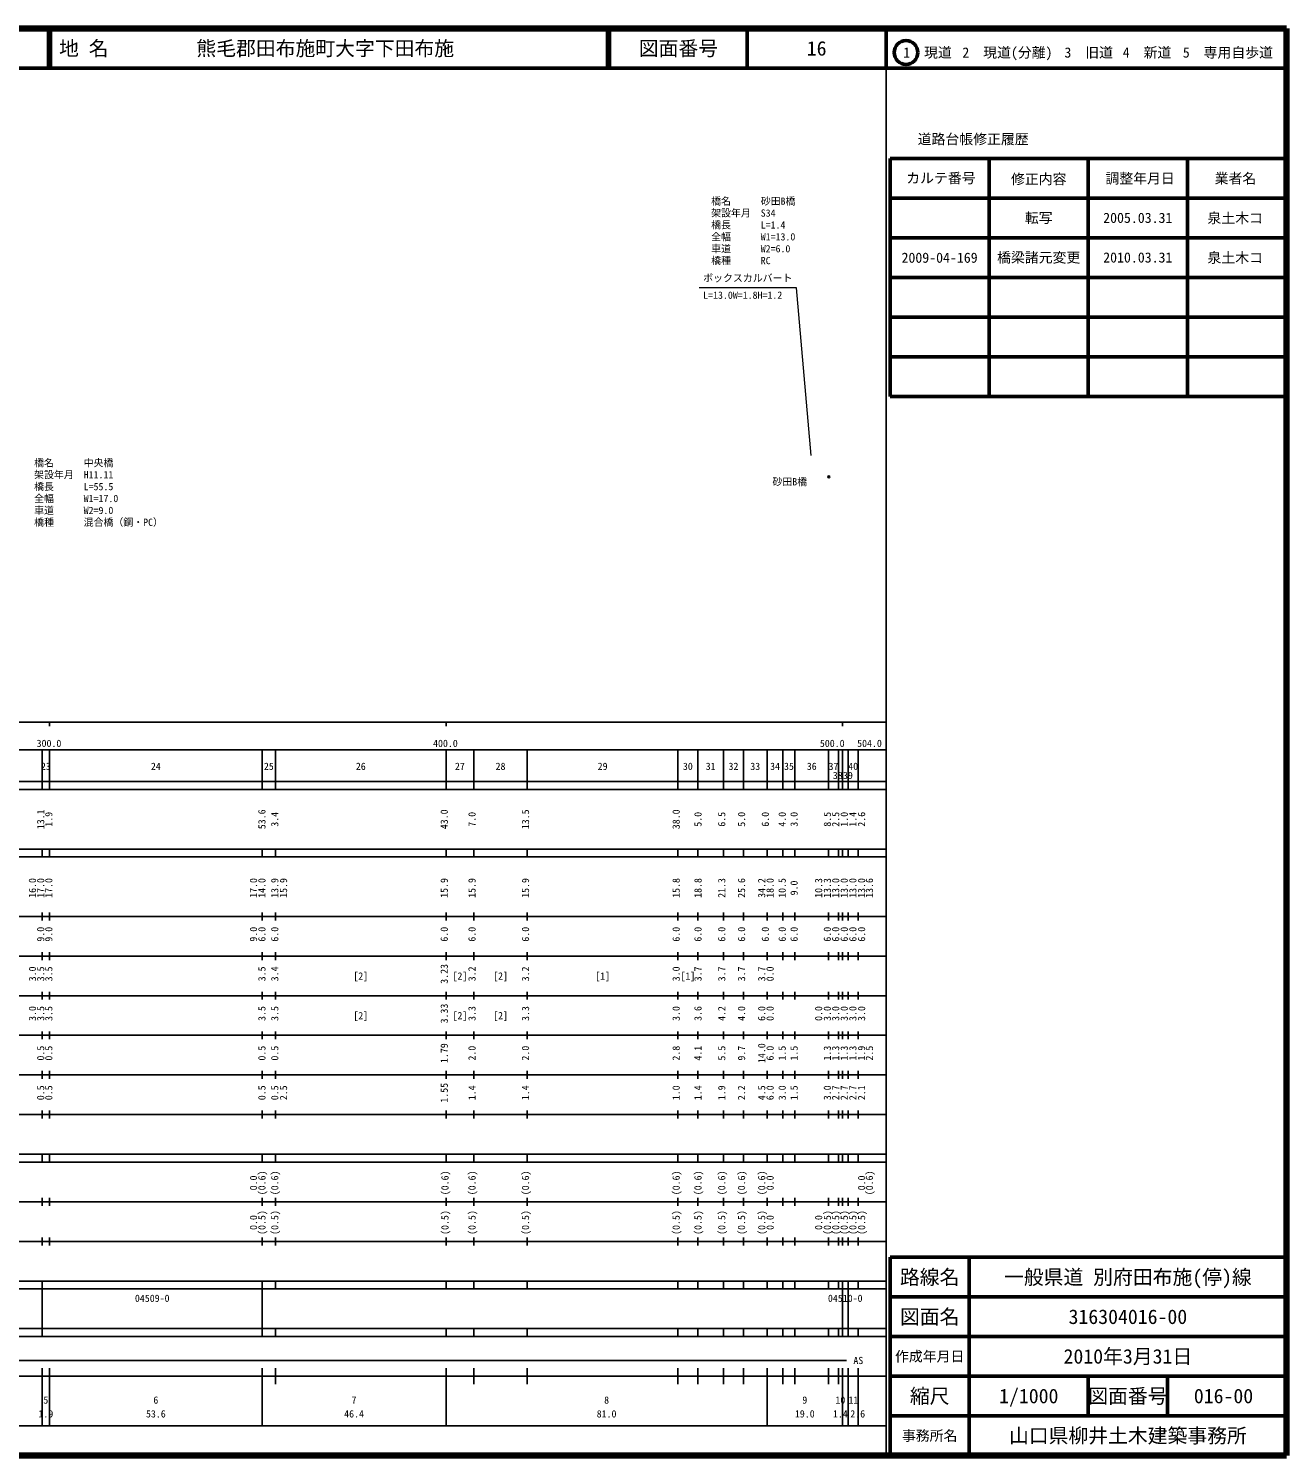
# Model space of a CAD drawing. Units: millimetres on the paper. Extents: x 40 to 680, y 20 to 380.
# Drawn here: x 362.7 to 680, y 20 to 380 of the extents above; entities that cross this region are included whole.
import ezdxf
from ezdxf.enums import TextEntityAlignment as Align

# ---------------------------------------------------------------- set-up
doc = ezdxf.new("R2010")
doc.units = ezdxf.units.MM
doc.header["$PDMODE"] = 32
doc.header["$PDSIZE"] = 0.5
doc.layers.add('M-OTRS', color=6, linetype='Continuous')
doc.layers.add('M-TTL-TXT', color=7, linetype='Continuous')
for name, color, linetype, lineweight in [('M-STR-HTXT', 7, 'Continuous', 13), ('M-TTL', 2, 'Continuous', 140), ('M-TTL-BAND', 7, 'Continuous', 25), ('M-TTL-FRAM', 2, 'Continuous', 50), ('M-TTL-LINE', 7, 'Continuous', 50)]:
    doc.layers.add(name, color=color, linetype=linetype, lineweight=lineweight)
doc.styles.add('ＭＳ ゴシック', font='')
doc.styles.get('ＭＳ ゴシック').set_extended_font_data('MS Gothic')

msp = doc.modelspace()

# ---------------------------------------------------------------- linework, layer by layer
at = {"layer": 'M-OTRS'}
msp.add_point((564.548, 266.867), dxfattribs=at)
at = {"layer": 'M-STR-HTXT'}
for p, q in [((556.379, 314.594), (531.87, 314.594)), ((560.081, 272.279), (556.379, 314.594))]:
    msp.add_line(p, q, dxfattribs=at)
at = {"layer": 'M-TTL'}
for p, q in [((680, 380), (40, 380)), ((680, 20), (680, 380)), ((40, 20), (680, 20))]:
    msp.add_line(p, q, dxfattribs=at)
at = {"layer": 'M-TTL-BAND'}
for p, q in [((579, 20), (579, 370)), ((40, 205), (579, 205)), ((368, 205), (368, 204)), ((468, 205), (468, 204)), ((568, 205), (568, 204)), ((68, 198), (579, 198)), ((366.1, 188), (366.1, 198)), ((368, 188), (368, 198)), ((421.6, 188), (421.6, 198)), ((425, 188), (425, 198)), ((468, 188), (468, 198)), ((475, 188), (475, 198)), ((488.5, 188), (488.5, 198)), ((526.5, 188), (526.5, 198)), ((531.5, 188), (531.5, 198)), ((538, 188), (538, 198)), ((543, 188), (543, 198)), ((549, 188), (549, 198)), ((553, 188), (553, 198)), ((556, 188), (556, 198)), ((564.5, 188), (564.5, 198)), ((567, 188), (567, 198)), ((568, 188), (568, 198)), ((569.4, 188), (569.4, 198)), ((572, 188), (572, 198)), ((40, 190), (579, 190)), ((40, 188), (579, 188)), ((40, 173), (579, 173)), ((366.1, 171), (366.1, 173)), ((368, 171), (368, 173)), ((421.6, 171), (421.6, 173)), ((425, 171), (425, 173)), ((468, 171), (468, 173)), ((475, 171), (475, 173)), ((488.5, 171), (488.5, 173)), ((526.5, 171), (526.5, 173)), ((531.5, 171), (531.5, 173)), ((538, 171), (538, 173)), ((543, 171), (543, 173)), ((549, 171), (549, 173)), ((553, 171), (553, 173)), ((556, 171), (556, 173)), ((564.5, 171), (564.5, 173)), ((567, 171), (567, 173)), ((568, 171), (568, 173)), ((569.4, 171), (569.4, 173)), ((572, 171), (572, 173)), ((40, 171), (579, 171)), ((40, 156), (579, 156)), ((366.1, 155), (366.1, 157)), ((368, 155), (368, 157)), ((421.6, 155), (421.6, 157)), ((425, 155), (425, 157)), ((468, 155), (468, 157)), ((475, 155), (475, 157)), ((488.5, 155), (488.5, 157)), ((526.5, 155), (526.5, 157)), ((531.5, 155), (531.5, 157)), ((538, 155), (538, 157)), ((543, 155), (543, 157)), ((549, 155), (549, 157)), ((553, 155), (553, 157)), ((556, 155), (556, 157)), ((564.5, 155), (564.5, 157)), ((567, 155), (567, 157)), ((568, 155), (568, 157)), ((569.4, 155), (569.4, 157)), ((572, 155), (572, 157)), ((46, 146), (579, 146)), ((366.1, 145), (366.1, 147)), ((368, 145), (368, 147)), ((421.6, 145), (421.6, 147)), ((425, 145), (425, 147)), ((468, 145), (468, 147)), ((475, 145), (475, 147)), ((488.5, 145), (488.5, 147)), ((526.5, 145), (526.5, 147)), ((531.5, 145), (531.5, 147)), ((538, 145), (538, 147)), ((543, 145), (543, 147)), ((549, 145), (549, 147)), ((553, 145), (553, 147)), ((556, 145), (556, 147)), ((564.5, 145), (564.5, 147)), ((567, 145), (567, 147)), ((568, 145), (568, 147)), ((569.4, 145), (569.4, 147)), ((572, 145), (572, 147)), ((366.1, 135), (366.1, 137)), ((368, 135), (368, 137)), ((421.6, 135), (421.6, 137)), ((425, 135), (425, 137)), ((468, 135), (468, 137)), ((475, 135), (475, 137)), ((488.5, 135), (488.5, 137)), ((526.5, 135), (526.5, 137)), ((531.5, 135), (531.5, 137)), ((538, 135), (538, 137)), ((543, 135), (543, 137)), ((549, 135), (549, 137)), ((553, 135), (553, 137)), ((556, 135), (556, 137)), ((564.5, 135), (564.5, 137)), ((567, 135), (567, 137)), ((568, 135), (568, 137)), ((569.4, 135), (569.4, 137)), ((572, 135), (572, 137)), ((52, 136), (579, 136)), ((46, 126), (579, 126)), ((366.1, 125), (366.1, 127)), ((368, 125), (368, 127)), ((421.6, 125), (421.6, 127)), ((425, 125), (425, 127)), ((468, 125), (468, 127)), ((475, 125), (475, 127)), ((488.5, 125), (488.5, 127)), ((526.5, 125), (526.5, 127)), ((531.5, 125), (531.5, 127)), ((538, 125), (538, 127)), ((543, 125), (543, 127)), ((549, 125), (549, 127)), ((553, 125), (553, 127)), ((556, 125), (556, 127)), ((564.5, 125), (564.5, 127)), ((567, 125), (567, 127)), ((568, 125), (568, 127)), ((569.4, 125), (569.4, 127)), ((572, 125), (572, 127)), ((52, 116), (579, 116)), ((366.1, 115), (366.1, 117)), ((368, 115), (368, 117)), ((421.6, 115), (421.6, 117)), ((425, 115), (425, 117)), ((468, 115), (468, 117)), ((475, 115), (475, 117)), ((488.5, 115), (488.5, 117)), ((526.5, 115), (526.5, 117)), ((531.5, 115), (531.5, 117)), ((538, 115), (538, 117)), ((543, 115), (543, 117)), ((549, 115), (549, 117)), ((553, 115), (553, 117)), ((556, 115), (556, 117)), ((564.5, 115), (564.5, 117)), ((567, 115), (567, 117)), ((568, 115), (568, 117)), ((569.4, 115), (569.4, 117)), ((572, 115), (572, 117)), ((46, 106), (579, 106)), ((366.1, 105), (366.1, 107)), ((368, 105), (368, 107)), ((421.6, 105), (421.6, 107)), ((425, 105), (425, 107)), ((468, 105), (468, 107)), ((475, 105), (475, 107)), ((488.5, 105), (488.5, 107)), ((526.5, 105), (526.5, 107)), ((531.5, 105), (531.5, 107)), ((538, 105), (538, 107)), ((543, 105), (543, 107)), ((549, 105), (549, 107)), ((553, 105), (553, 107)), ((556, 105), (556, 107)), ((564.5, 105), (564.5, 107)), ((567, 105), (567, 107)), ((568, 105), (568, 107)), ((569.4, 105), (569.4, 107)), ((572, 105), (572, 107)), ((40, 96), (579, 96)), ((40, 94), (579, 94)), ((366.1, 94), (366.1, 96)), ((368, 94), (368, 96)), ((421.6, 94), (421.6, 96)), ((425, 94), (425, 96)), ((468, 94), (468, 96)), ((475, 94), (475, 96)), ((488.5, 94), (488.5, 96)), ((526.5, 94), (526.5, 96)), ((531.5, 94), (531.5, 96)), ((538, 94), (538, 96)), ((543, 94), (543, 96)), ((549, 94), (549, 96)), ((553, 94), (553, 96)), ((556, 94), (556, 96)), ((564.5, 94), (564.5, 96)), ((567, 94), (567, 96)), ((568, 94), (568, 96)), ((569.4, 94), (569.4, 96)), ((572, 94), (572, 96)), ((49, 84), (579, 84)), ((366.1, 83), (366.1, 85)), ((368, 83), (368, 85)), ((421.6, 83), (421.6, 85)), ((425, 83), (425, 85)), ((468, 83), (468, 85)), ((475, 83), (475, 85)), ((488.5, 83), (488.5, 85)), ((526.5, 83), (526.5, 85)), ((531.5, 83), (531.5, 85)), ((538, 83), (538, 85)), ((543, 83), (543, 85)), ((549, 83), (549, 85)), ((553, 83), (553, 85)), ((556, 83), (556, 85)), ((564.5, 83), (564.5, 85)), ((567, 83), (567, 85)), ((568, 83), (568, 85)), ((569.4, 83), (569.4, 85)), ((572, 83), (572, 85)), ((40, 74), (579, 74)), ((366.1, 73), (366.1, 75)), ((368, 73), (368, 75)), ((421.6, 73), (421.6, 75)), ((425, 73), (425, 75)), ((468, 73), (468, 75)), ((475, 73), (475, 75)), ((488.5, 73), (488.5, 75)), ((526.5, 73), (526.5, 75)), ((531.5, 73), (531.5, 75)), ((538, 73), (538, 75)), ((543, 73), (543, 75)), ((549, 73), (549, 75)), ((553, 73), (553, 75)), ((556, 73), (556, 75)), ((564.5, 73), (564.5, 75)), ((567, 73), (567, 75)), ((568, 73), (568, 75)), ((569.4, 73), (569.4, 75)), ((572, 73), (572, 75)), ((40, 64), (579, 64)), ((40, 62), (579, 62)), ((366.1, 62), (366.1, 64)), ((366.1, 52), (366.1, 62)), ((421.6, 62), (421.6, 64)), ((421.6, 52), (421.6, 62)), ((425, 62), (425, 64)), ((468, 62), (468, 64)), ((475, 62), (475, 64)), ((488.5, 62), (488.5, 64)), ((526.5, 62), (526.5, 64)), ((531.5, 62), (531.5, 64)), ((538, 62), (538, 64)), ((543, 62), (543, 64)), ((549, 62), (549, 64)), ((553, 62), (553, 64)), ((556, 62), (556, 64)), ((564.5, 62), (564.5, 64)), ((567, 62), (567, 64)), ((568, 62), (568, 64)), ((568, 52), (568, 62)), ((569.4, 62), (569.4, 64)), ((569.4, 52), (569.4, 62)), ((572, 62), (572, 64)), ((40, 52), (579, 52)), ((366.1, 50), (366.1, 52)), ((421.6, 50), (421.6, 52)), ((425, 50), (425, 52)), ((468, 50), (468, 52)), ((475, 50), (475, 52)), ((488.5, 50), (488.5, 52)), ((526.5, 50), (526.5, 52)), ((531.5, 50), (531.5, 52)), ((538, 50), (538, 52)), ((543, 50), (543, 52)), ((549, 50), (549, 52)), ((553, 50), (553, 52)), ((556, 50), (556, 52)), ((564.5, 50), (564.5, 52)), ((567, 50), (567, 52)), ((568, 50), (568, 52)), ((569.4, 50), (569.4, 52)), ((572, 50), (572, 52)), ((40, 50), (579, 50)), ((71, 44), (569, 44)), ((40, 40), (579, 40)), ((366.1, 27.5), (366.1, 42)), ((368, 27.5), (368, 42)), ((421.6, 27.5), (421.6, 42)), ((425, 38), (425, 42)), ((468, 27.5), (468, 42)), ((475, 38), (475, 42)), ((488.5, 38), (488.5, 42)), ((526.5, 38), (526.5, 42)), ((531.5, 38), (531.5, 42)), ((538, 38), (538, 42)), ((543, 38), (543, 42)), ((549, 27.5), (549, 42)), ((553, 38), (553, 42)), ((556, 38), (556, 42)), ((564.5, 38), (564.5, 42)), ((567, 38), (567, 42)), ((568, 27.5), (568, 42)), ((569.4, 27.5), (569.4, 42)), ((572, 27.5), (572, 42)), ((68, 27.5), (579, 27.5))]:
    msp.add_line(p, q, dxfattribs=at)
at = {"layer": 'M-TTL-FRAM'}
for p, q in [((580, 347.197), (580, 287.197)), ((580, 347.197), (680, 347.197)), ((580, 287.197), (680, 287.197)), ((680, 70), (580, 70)), ((580, 70), (580, 20))]:
    msp.add_line(p, q, dxfattribs=at)
at = {"layer": 'M-TTL-LINE'}
for p, q in [((367.75, 380), (367.75, 370)), ((368.25, 380), (368.25, 370)), ((508.747, 380), (508.747, 370)), ((509.247, 380), (509.247, 370)), ((543.997, 380), (543.997, 370)), ((579, 380), (579, 370)), ((40, 370), (680, 370)), ((605, 347.197), (605, 287.197)), ((630, 347.197), (630, 287.197)), ((655, 347.197), (655, 287.197)), ((580, 337.197), (680, 337.197)), ((580, 327.197), (680, 327.197)), ((580, 317.197), (680, 317.197)), ((580, 307.197), (680, 307.197)), ((580, 297.197), (680, 297.197)), ((600, 70), (600, 20)), ((680, 60), (580, 60)), ((680, 50), (580, 50)), ((680, 40), (580, 40)), ((630, 40), (630, 30)), ((650, 40), (650, 30)), ((680, 30), (580, 30))]:
    msp.add_line(p, q, dxfattribs=at)
msp.add_circle((584.031, 373.958), 3, dxfattribs=at)

# ---------------------------------------------------------------- texts
at = {"layer": 'M-STR-HTXT', "style": 'ＭＳ ゴシック'}
for s, p in [('橋名\u3000\u3000\u3000砂田B橋', (534.882, 334.988)), ('橋長\u3000\u3000\u3000L=1.4', (534.882, 328.988)), ('架設年月\u3000S34', (534.882, 331.988)), ('全幅\u3000\u3000\u3000W1=13.0', (534.882, 325.988)), ('車道\u3000\u3000\u3000W2=6.0', (534.882, 322.988)), ('橋種\u3000\u3000\u3000RC', (534.882, 319.988)), ('L=13.0W=1.8H=1.2', (532.864, 311.27)), ('橋名\u3000\u3000\u3000中央橋', (364.092, 268.973)), ('架設年月\u3000H11.11', (364.092, 265.973)), ('砂田B橋', (550.341, 264.189)), ('橋長\u3000\u3000\u3000L=55.5', (364.092, 262.973)), ('全幅\u3000\u3000\u3000W1=17.0', (364.092, 259.973)), ('車道\u3000\u3000\u3000W2=9.0', (364.092, 256.973)), ('橋種\u3000\u3000\u3000混合橋（鋼・PC）', (364.092, 253.973))]:
    msp.add_text(s, height=1.833, dxfattribs=at).set_placement(p, align=Align.BOTTOM_LEFT)
msp.add_text('ボックスカルバート', height=1.833, dxfattribs=at).set_placement((555.37, 315.594), align=Align.BOTTOM_RIGHT)
at = {"layer": 'M-TTL-BAND', "style": 'ＭＳ ゴシック'}
for s, p in [('300.0', (367.844, 198.195)), ('400.0', (467.844, 198.195)), ('500.0', (565.422, 198.195)), ('504.0', (574.819, 198.195)), ('23', (367.05, 192.405)), ('24', (394.8, 192.405)), ('25', (423.3, 192.405)), ('26', (446.5, 192.405)), ('27', (471.5, 192.405)), ('28', (481.75, 192.405)), ('29', (507.5, 192.405)), ('30', (529, 192.405)), ('31', (534.75, 192.405)), ('32', (540.5, 192.405)), ('33', (546, 192.405)), ('34', (551, 192.405)), ('35', (554.5, 192.405)), ('36', (560.25, 192.405)), ('37', (565.735, 192.405)), ('40', (570.7, 192.405)), ('38', (566.811, 190.108)), ('39', (569.377, 190.108)), ('[2]', (446.5, 139.5)), ('[2]', (471.5, 139.5)), ('[2]', (481.75, 139.5)), ('[1]', (507.5, 139.5)), ('[1]', (529, 139.5)), ('[2]', (446.5, 129.5)), ('[2]', (471.5, 129.5)), ('[2]', (481.75, 129.5)), ('AS', (572, 42.5)), ('5', (367.05, 32.523)), ('6', (394.8, 32.523)), ('7', (444.8, 32.523)), ('8', (508.5, 32.523)), ('9', (558.5, 32.523)), ('10', (567.467, 32.523)), ('11', (570.753, 32.523)), ('1.9', (367.05, 29.033)), ('53.6', (394.8, 29.033)), ('46.4', (444.8, 29.033)), ('81.0', (508.5, 29.033)), ('19.0', (558.5, 29.033)), ('1.4', (567.467, 29.033)), ('2.6', (571.845, 29.033))]:
    msp.add_text(s, height=1.833, dxfattribs=at).set_placement(p, align=Align.BOTTOM_CENTER)
for s, p in [('13.1', (367.198, 180.5)), ('1.9', (369.25, 180.5)), ('53.6', (423.008, 180.5)), ('3.4', (426.25, 180.5)), ('43.0', (469, 180.5)), ('7.0', (476, 180.5)), ('13.5', (489.5, 180.5)), ('38.0', (527.5, 180.5)), ('5.0', (533.005, 180.5)), ('6.5', (539, 180.5)), ('5.0', (544, 180.5)), ('6.0', (550, 180.5)), ('4.0', (554.25, 180.5)), ('3.0', (557.25, 180.5)), ('8.5', (565.636, 180.5)), ('2.5', (567.738, 180.5)), ('1.0', (569.902, 180.5)), ('1.4', (572.075, 180.5)), ('2.6', (574.277, 180.5)), ('16.0', (365.115, 163.174)), ('17.0', (367.198, 163.174)), ('17.0', (369.25, 163.174)), ('17.0', (420.882, 163.174)), ('14.0', (423.008, 163.174)), ('13.9', (426.25, 163.174)), ('15.9', (428.459, 163.174)), ('15.9', (469, 163.174)), ('15.9', (476, 163.174)), ('15.9', (489.5, 163.174)), ('15.8', (527.5, 163.174)), ('18.8', (533.005, 163.174)), ('21.3', (539, 163.174)), ('25.6', (544, 163.174)), ('34.2', (549.081, 163.174)), ('18.0', (551.186, 163.174)), ('10.5', (554.25, 163.174)), ('9.0', (557.25, 163.174)), ('10.3', (563.44, 163.174)), ('13.3', (565.636, 163.174)), ('13.0', (567.738, 163.174)), ('13.0', (569.902, 163.174)), ('13.0', (572.075, 163.174)), ('13.0', (574.277, 163.174)), ('13.6', (576.248, 163.174)), ('9.0', (367.198, 151.5)), ('9.0', (369.25, 151.5)), ('9.0', (420.882, 151.5)), ('6.0', (423.008, 151.5)), ('6.0', (426.25, 151.5)), ('6.0', (469, 151.5)), ('6.0', (476, 151.5)), ('6.0', (489.5, 151.5)), ('6.0', (527.5, 151.5)), ('6.0', (533.005, 151.5)), ('6.0', (539, 151.5)), ('6.0', (544, 151.5)), ('6.0', (550, 151.5)), ('6.0', (554.25, 151.5)), ('6.0', (557.25, 151.5)), ('6.0', (565.636, 151.5)), ('6.0', (567.738, 151.5)), ('6.0', (569.902, 151.5)), ('6.0', (572.075, 151.5)), ('6.0', (574.277, 151.5)), ('3.0', (365.115, 141.5)), ('3.5', (367.198, 141.5)), ('3.5', (369.25, 141.5)), ('3.5', (423.008, 141.5)), ('3.4', (426.25, 141.5)), ('3.23', (469, 141.5)), ('3.2', (476, 141.5)), ('3.2', (489.5, 141.5)), ('3.0', (527.5, 141.5)), ('3.7', (533.005, 141.5)), ('3.7', (539, 141.5)), ('3.7', (544, 141.5)), ('3.7', (549.081, 141.5)), ('0.0', (551.186, 141.5)), ('3.0', (365.115, 131.5)), ('3.5', (367.198, 131.5)), ('3.5', (369.25, 131.5)), ('3.5', (423.008, 131.5)), ('3.5', (426.25, 131.5)), ('3.33', (469, 131.5)), ('3.3', (476, 131.5)), ('3.3', (489.5, 131.5)), ('3.0', (527.5, 131.5)), ('3.6', (533.005, 131.5)), ('4.2', (539, 131.5)), ('4.0', (544, 131.5)), ('6.0', (549.081, 131.5)), ('0.0', (551.186, 131.5)), ('0.0', (563.44, 131.5)), ('3.0', (565.636, 131.5)), ('3.0', (567.738, 131.5)), ('3.0', (569.902, 131.5)), ('3.0', (572.075, 131.5)), ('3.0', (574.277, 131.5)), ('0.5', (367.198, 121.5)), ('0.5', (369.25, 121.5)), ('0.5', (423.008, 121.5)), ('0.5', (426.25, 121.5)), ('1.79', (469, 121.5)), ('2.0', (476, 121.5)), ('2.0', (489.5, 121.5)), ('2.8', (527.5, 121.5)), ('4.1', (533.005, 121.5)), ('5.5', (539, 121.5)), ('9.7', (544, 121.5)), ('14.0', (549.081, 121.5)), ('6.0', (551.186, 121.5)), ('1.5', (554.25, 121.5)), ('1.5', (557.25, 121.5)), ('1.3', (565.636, 121.5)), ('1.3', (567.738, 121.5)), ('1.3', (569.902, 121.5)), ('1.3', (572.075, 121.5)), ('1.9', (574.277, 121.5)), ('2.5', (576.248, 121.5)), ('0.5', (367.198, 111.5)), ('0.5', (369.25, 111.5)), ('0.5', (423.008, 111.5)), ('0.5', (426.25, 111.5)), ('2.5', (428.459, 111.5)), ('1.55', (469, 111.5)), ('1.4', (476, 111.5)), ('1.4', (489.5, 111.5)), ('1.0', (527.5, 111.5)), ('1.4', (533.005, 111.5)), ('1.9', (539, 111.5)), ('2.2', (544, 111.5)), ('4.5', (549.081, 111.5)), ('6.0', (551.186, 111.5)), ('3.0', (554.25, 111.5)), ('1.5', (557.25, 111.5)), ('3.0', (565.636, 111.5)), ('2.7', (567.738, 111.5)), ('2.7', (569.902, 111.5)), ('2.7', (572.075, 111.5)), ('2.1', (574.277, 111.5)), ('0.0', (420.882, 88.764)), ('(0.6)', (423.008, 88.764)), ('(0.6)', (426.25, 88.764)), ('(0.6)', (469.182, 88.764)), ('(0.6)', (476, 88.764)), ('(0.6)', (489.5, 88.764)), ('(0.6)', (527.5, 88.764)), ('(0.6)', (533.005, 88.764)), ('(0.6)', (539, 88.764)), ('(0.6)', (544, 88.764)), ('(0.6)', (549.081, 88.764)), ('0.0', (551.186, 88.764)), ('0.0', (574.277, 88.764)), ('(0.6)', (576.248, 88.764)), ('0.0', (420.882, 78.764)), ('(0.5)', (423.008, 78.764)), ('(0.5)', (426.25, 78.764)), ('(0.5)', (469.182, 78.764)), ('(0.5)', (476, 78.764)), ('(0.5)', (489.5, 78.764)), ('(0.5)', (527.5, 78.764)), ('(0.5)', (533.005, 78.764)), ('(0.5)', (539, 78.764)), ('(0.5)', (544, 78.764)), ('(0.5)', (549.081, 78.764)), ('0.0', (551.186, 78.764)), ('0.0', (563.44, 78.764)), ('(0.5)', (565.636, 78.764)), ('(0.5)', (567.738, 78.764)), ('(0.5)', (569.902, 78.764)), ('(0.5)', (572.075, 78.764)), ('(0.5)', (574.277, 78.764))]:
    msp.add_text(s, height=1.833, rotation=90, dxfattribs=at).set_placement(p, align=Align.BOTTOM_CENTER)
for s, p in [('04509-0', (393.884, 59.655)), ('04510-0', (568.7, 59.655))]:
    msp.add_text(s, height=1.833, dxfattribs=at).set_placement(p, align=Align.MIDDLE_CENTER)
at = {"layer": 'M-TTL-TXT', "style": 'ＭＳ ゴシック'}
for s, p in [('地 名', (370.38, 375)), ('熊毛郡田布施町大字下田布施', (405.024, 375))]:
    msp.add_text(s, height=3.666, dxfattribs=at).set_placement(p, align=Align.MIDDLE_LEFT)
for s, height, p in [('図面番号', 3.666, (526.622, 375)), ('16', 3.666, (561.497, 375)), ('1\u3000現道', 2.566, (589.448, 373.958)), ('2\u3000現道(分離)', 2.566, (609.619, 373.958)), ('3\u3000旧道', 2.566, (630.121, 373.958)), ('4\u3000新道', 2.566, (644.824, 373.958)), ('5\u3000専用自歩道', 2.566, (665.228, 373.958)), ('道路台帳修正履歴', 2.566, (600.968, 352.113)), ('カルテ番号', 2.566, (592.839, 342.277)), ('修正内容', 2.566, (617.509, 342.023)), ('調整年月日', 2.566, (643.089, 342.197)), ('業者名', 2.566, (667.134, 342.197)), ('転写', 2.566, (617.5, 332.245)), ('2005.03.31', 2.566, (642.5, 332.245)), ('泉土木コ', 2.566, (667.077, 332.189)), ('2009-04-169', 2.566, (592.5, 322.189)), ('橋梁諸元変更', 2.566, (617.5, 322.245)), ('2010.03.31', 2.566, (642.5, 322.245)), ('泉土木コ', 2.566, (667.077, 322.189)), ('路線名', 3.666, (590, 65)), ('路線名', 3.666, (590, 65)), ('一般県道 別府田布施(停)線', 3.666, (640, 65)), ('図面名', 3.666, (590, 55)), ('図面名', 3.666, (590, 55)), ('316304016-00', 3.666, (640, 55)), ('2010年3月31日', 3.666, (640, 45)), ('作成年月日', 2.566, (590, 45)), ('作成年月日', 2.566, (590, 45)), ('縮尺', 3.666, (590, 35)), ('縮尺', 3.666, (590, 35)), ('1/1000', 3.666, (615, 35)), ('図面番号', 3.666, (640, 35)), ('図面番号', 3.666, (640, 35)), ('016-00', 3.666, (664.125, 35)), ('事務所名', 2.566, (590, 25)), ('事務所名', 2.566, (590, 25)), ('山口県柳井土木建築事務所', 3.666, (640, 25))]:
    msp.add_text(s, height=height, dxfattribs=at).set_placement(p, align=Align.MIDDLE_CENTER)

doc.saveas('drawing.dxf')
